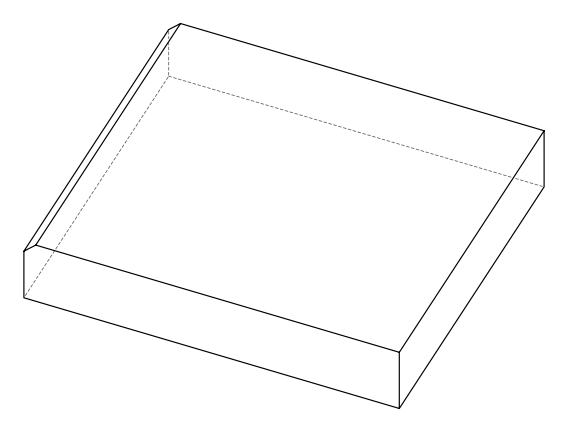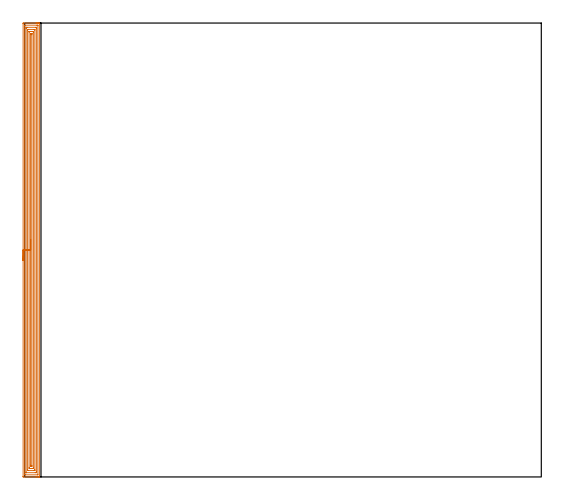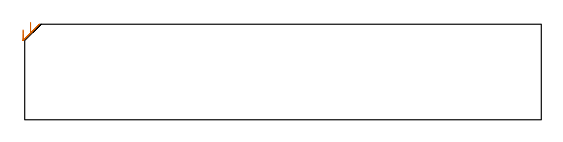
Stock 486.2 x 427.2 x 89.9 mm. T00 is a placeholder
(PLAN: 1 operations, 0 tool changes, 20.7 min)
(1 AREA_MILL | FG_CHAMFER_SURFACE | UGT0205_001 | 20.75 min | 49995 mm3)
(TOOL UGT0205_001 | Chamfer Mill 20 x 3 x 45 deg. | D20 FL50 Z2)
(OP 1 AREA_MILL)
G17 G21 G94 G90
T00 M6
G54
G17 G0 G90 X-1.5 Y203.6 S1061 M3
G43 Z99.9 H0
Z84.6
G94 G1 Y203.638 Z83.729 F250.
Y203.752 Z82.864
Y203.941 Z82.012
Y204.203 Z81.18
Y204.537 Z80.374
Y204.94 Z79.6
Y205.408 Z78.864
Y205.94 Z78.172
Y206.529 Z77.529
Y207.172 Z76.94
Y207.864 Z76.409
Y208.6 Z75.94
Y209.374 Z75.537
Y210.18 Z75.203
Y211.012 Z74.941
Y211.863 Z74.752
Y212.728 Z74.638
Y213.6 Z74.6
Y426.586
X-1.497 Y426.935 Z74.602
X-1.492 Y427.19 Z74.606
X-1.233 Y427.2 Z74.864
X10.591 Z86.685
X11.147 Z87.244
X11.479 Z87.575
X12.035 Z88.131
X12.367 Z88.462
X13.031 Z89.131
X13.393 Z89.492
X13.764 Y427.194 Z89.855
X13.797 Y427.19 Z89.888
X13.8 Y427.033 Z89.9
Y0.167
X13.797 Y0.01 Z89.888
X13.764 Y0.006 Z89.855
X13.393 Y0. Z89.492
X13.031 Z89.13
X12.367 Z88.462
X11.147 Z87.244
X10.591 Z86.685
X-1.234 Y0.001 Z74.864
X-1.492 Y0.01 Z74.606
X-1.499 Y0.268 Z74.599
Y0.293
X-1.5 Y213.6 Z74.6
X-0.086 Z76.014
X-0.085 Y424.819 Z76.015
X-0.067 Y425.19 Z76.033
X0.425 Y425.199 Z76.525
X11.479 Y425.2 Z87.579
X11.971 Y425.199 Z88.071
X12.367 Y425.19 Z88.467
X12.385 Y424.8 Z88.485
X12.386 Y424.782 Z88.486
X12.385 Y2.381 Z88.485
X12.367 Y2.01 Z88.467
X11.875 Y2.001 Z87.975
X0.821 Y2. Z76.921
X0.329 Y2.001 Z76.429
X-0.067 Y2.01 Z76.033
X-0.085 Y2.399 Z76.015
X-0.086 Y2.418 Z76.014
Y213.6
X1.329 Z77.429
Y422.121
X1.331 Y422.502 Z77.431
X1.336 Y423.014 Z77.436
X1.347 Y423.19 Z77.447
X1.527 Y423.198 Z77.627
X1.709 Y423.199 Z77.809
X2.413 Y423.2 Z78.513
X10.591 Y423.199 Z86.691
X10.775 Y423.195 Z86.875
X10.898 Y423.19 Z86.998
X10.965 Y423.179 Z87.065
X10.967 Y423.141 Z87.067
X10.969 Y423.014 Z87.069
X10.971 Y422.632 Z87.071
Y5.079
X10.969 Y4.698 Z87.069
X10.964 Y4.186 Z87.064
X10.953 Y4.01 Z87.053
X10.773 Y4.002 Z86.873
X10.591 Y4.001 Z86.691
X9.887 Y4. Z85.987
X1.709 Y4.001 Z77.809
X1.525 Y4.005 Z77.625
X1.402 Y4.01 Z77.502
X1.335 Y4.02 Z77.435
X1.333 Y4.059 Z77.433
X1.331 Y4.186 Z77.431
X1.329 Y4.568 Z77.429
Y213.6
X2.743 Z78.843
Y420.335
X2.747 Y421.078 Z78.847
X2.75 Y421.18 Z78.85
X2.841 Y421.19 Z78.941
X3.056 Y421.195 Z79.156
X3.486 Y421.2 Z79.586
X3.514 Z79.614
X8.843 Z84.943
X9.254 Y421.196 Z85.354
X9.46 Y421.19 Z85.56
X9.55 Y421.185 Z85.65
X9.552 Y421.116 Z85.652
X9.557 Y420.482 Z85.657
Y6.865
X9.553 Y6.122 Z85.653
X9.551 Y6.02 Z85.651
X9.459 Y6.01 Z85.559
X9.244 Y6.005 Z85.344
X8.814 Y6. Z84.914
X8.786 Z84.886
X3.457 Z79.557
X3.046 Y6.004 Z79.146
X2.84 Y6.01 Z78.94
X2.75 Y6.015 Z78.85
X2.748 Y6.084 Z78.848
X2.743 Y6.718 Z78.843
Y213.6
X4.157 Z80.257
Y418.767
X4.158 Y418.985 Z80.258
X4.161 Y419.13 Z80.261
X4.164 Y419.178 Z80.264
X4.174 Y419.19 Z80.274
X4.212 Y419.194 Z80.312
X4.374 Y419.198 Z80.474
X4.615 Y419.2 Z80.715
X5.262 Z81.362
X7.038 Z83.138
X7.28 Y419.199 Z83.38
X7.926 Y419.193 Z84.026
X8.135 Y419.19 Z84.235
X8.14 Y418.767 Z84.24
X8.142 Y418.549 Z84.242
X8.143 Y8.433 Z84.243
X8.142 Y8.215 Z84.242
X8.139 Y8.07 Z84.239
X8.136 Y8.022 Z84.236
X8.126 Y8.01 Z84.226
X8.088 Y8.006 Z84.188
X7.926 Y8.002 Z84.026
X7.685 Y8. Z83.785
X7.038 Z83.138
X5.262 Z81.362
X5.02 Z81.12
X4.374 Y8.007 Z80.474
X4.165 Y8.01 Z80.265
X4.16 Y8.433 Z80.26
X4.158 Y8.651 Z80.258
X4.157 Y213.6 Z80.257
X5.571 Z81.671
X5.572 Y416.452 Z81.672
X5.573 Y416.763 Z81.673
X5.576 Y417.054 Z81.676
X5.578 Y417.19 Z81.678
X5.72 Y417.196 Z81.82
X6.15 Y417.198 Z82.25
X6.607 Y417.196 Z82.707
X6.709 Y417.19 Z82.809
X6.722 Y417.18 Z82.822
X6.725 Y417.149 Z82.825
X6.727 Y417.076 Z82.827
X6.728 Y416.763 Z82.828
X6.729 Y416.181 Z82.829
Y10.748
X6.727 Y10.437 Z82.827
X6.724 Y10.146 Z82.824
X6.722 Y10.01 Z82.822
X6.58 Y10.004 Z82.68
X6.15 Y10.002 Z82.25
X5.693 Y10.004 Z81.793
X5.591 Y10.01 Z81.691
X5.578 Y10.019 Z81.678
X5.575 Y10.051 Z81.675
X5.573 Y10.124 Z81.673
X5.572 Y10.437 Z81.672
X5.571 Y11.019 Z81.671
Y213.6
Y214.472 Z81.709
Y215.336 Z81.823
Y216.188 Z82.012
Y217.02 Z82.274
Y217.826 Z82.608
Y218.6 Z83.011
Y219.336 Z83.48
Y220.028 Z84.011
Y220.671 Z84.6
Y221.26 Z85.243
Y221.791 Z85.935
Y222.26 Z86.671
Y222.663 Z87.445
Y222.997 Z88.251
Y223.259 Z89.083
Y223.448 Z89.935
Y223.562 Z90.8
Y223.6 Z91.671
G0 Z99.9
M5
M2
